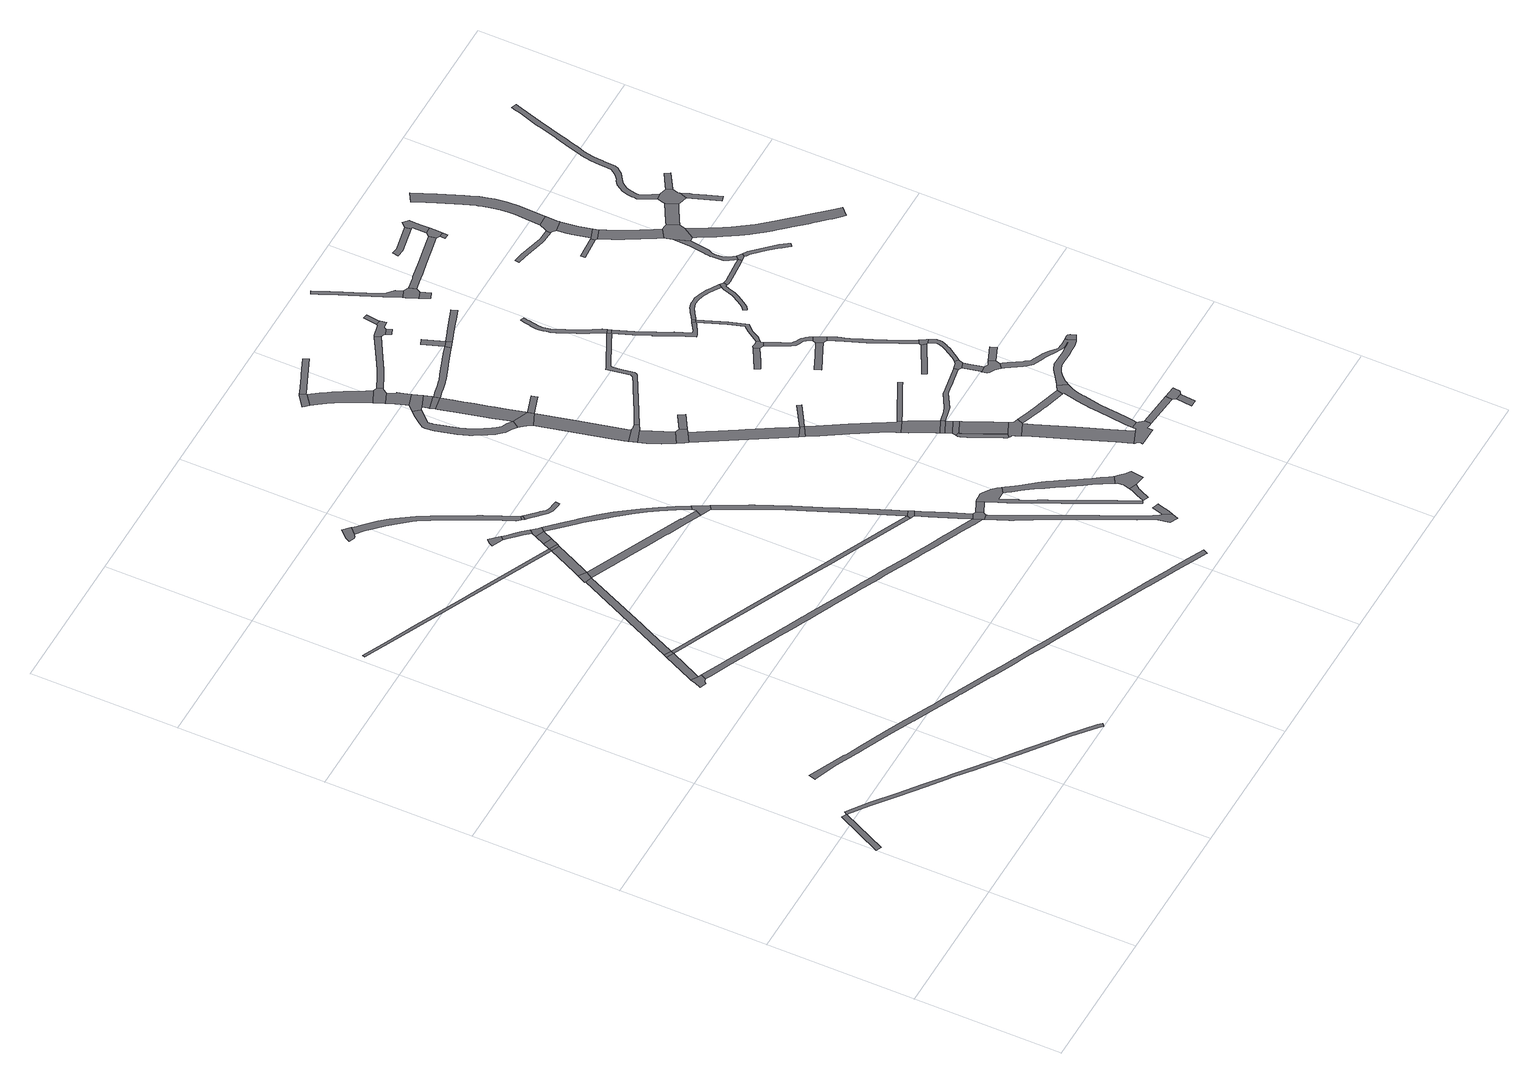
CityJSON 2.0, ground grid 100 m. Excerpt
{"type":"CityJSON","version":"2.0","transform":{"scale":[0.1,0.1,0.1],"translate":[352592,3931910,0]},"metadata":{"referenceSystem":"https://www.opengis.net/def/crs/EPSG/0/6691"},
"CityObjects":{
"road1":{"type":"Road","attributes":{"RoadStructureAttribute.sectionType":"1"},"geometry":[{"type":"MultiSurface","lod":"1","boundaries":[[[0,1,2,3,4,5,6,7,8,9,10,11,12,13,14,15,16,17,18,19,16,20,21,22,23,24,25,26,27,28,29,30,31,32,33,34]]]}]},
"road2":{"type":"Road","geometry":[{"type":"MultiSurface","lod":"1","boundaries":[[[35,36,37,38,39,40,41,42]]]}]},
"road3":{"type":"Road","attributes":{"RoadStructureAttribute.sectionType":"1"},"geometry":[{"type":"MultiSurface","lod":"1","boundaries":[[[43,44,45,42,41,46,47,48,49]]]}]},
"road4":{"type":"Road","geometry":[{"type":"MultiSurface","lod":"1","boundaries":[[[50,51,43,49]]]}]},
"road5":{"type":"Road","attributes":{"RoadStructureAttribute.sectionType":"1"},"geometry":[{"type":"MultiSurface","lod":"1","boundaries":[[[52,53,54,55,56,57,58,59,60,61,62,63,64,65]]]}]},
"road6":{"type":"Road","attributes":{"RoadStructureAttribute.sectionType":"1"},"geometry":[{"type":"MultiSurface","lod":"1","boundaries":[[[66,67,68,69,70,71,72,73,74,75,76,77,78,79,80,81,82,83,84,85,86,87,88,89,90,91,92,93,94,95,96,97,98,99,100,101,102,103,104,105,106,107,108,109,110,111,112,113,114,115,116,117,118,119,120,121,122,123,124,125,126,127,128,129,130,131,132,133,134,135]]]}]},
"road7":{"type":"Road","geometry":[{"type":"MultiSurface","lod":"1","boundaries":[[[136,137,138,139,140]]]}]},
"road8":{"type":"Road","attributes":{"RoadStructureAttribute.sectionType":"1"},"geometry":[{"type":"MultiSurface","lod":"1","boundaries":[[[141,142,143,144,145,146,147,148,149,150,151,152,153,154,155,156,157,158,159,160,161,162,163,164,165,166,167,168,169,40,39,170,171,172,173,174,175,176,177,178,179,180,181,182,183,184,185,186,187,188,189,190,191,192,193,194,195,196,197,198,199,200,201,202,203,204]]]}]},
"road9":{"type":"Road","attributes":{"RoadStructureAttribute.sectionType":"1"},"geometry":[{"type":"MultiSurface","lod":"1","boundaries":[[[138,137,205,51,50,206,207,208,138,209,210,211,212,213,214,215,216,217,218,219,220,221,222,223,224,225,226,139]]]}]},
"road10":{"type":"Road","geometry":[{"type":"MultiSurface","lod":"1","boundaries":[[[227,228,229,230,231,232,233,234]]]}]},
"road11":{"type":"Road","attributes":{"RoadStructureAttribute.sectionType":"1"},"geometry":[{"type":"MultiSurface","lod":"1","boundaries":[[[64,235,236,237,140,139,238,239,240,241,242,243,244]]]}]},
"road12":{"type":"Road","attributes":{"RoadStructureAttribute.sectionType":"1"},"geometry":[{"type":"MultiSurface","lod":"1","boundaries":[[[49,245,246,247,248,249,250,251,252,253,254,255,256,257,50]]]}]},
"road13":{"type":"Road","geometry":[{"type":"MultiSurface","lod":"1","boundaries":[[[258,259,260,261,262,263]]]}]},
"road14":{"type":"Road","geometry":[{"type":"MultiSurface","lod":"1","boundaries":[[[264,65,64,244]]]}]},
"road15":{"type":"Road","attributes":{"RoadStructureAttribute.sectionType":"1"},"geometry":[{"type":"MultiSurface","lod":"1","boundaries":[[[265,65,264,266,267]]]}]},
"road16":{"type":"Road","attributes":{"RoadStructureAttribute.sectionType":"1"},"geometry":[{"type":"MultiSurface","lod":"1","boundaries":[[[268,269,270,271,272,273,274,275,276,277,278,231,230,279,280,281,282,283,284,285,286,287,288,289,290,291]]]}]},
"road17":{"type":"Road","attributes":{"RoadStructureAttribute.sectionType":"1"},"geometry":[{"type":"MultiSurface","lod":"1","boundaries":[[[292,293,294,295,296,297,298,299,258,263]]]}]},
"road18":{"type":"Road","geometry":[{"type":"MultiSurface","lod":"1","boundaries":[[[300,301,302,296,295,303,304]]]}]},
"road19":{"type":"Road","attributes":{"RoadStructureAttribute.sectionType":"7"},"geometry":[{"type":"MultiSurface","lod":"1","boundaries":[[[305,306,268,291]]]}]},
"road20":{"type":"Road","attributes":{"RoadStructureAttribute.sectionType":"1"},"geometry":[{"type":"MultiSurface","lod":"1","boundaries":[[[266,300,307,308,309,310,311,312,313,314,315,316,317,318,319,320,321,322,323,324,325,326,327,328,329,330,331,332,301,300,304,267]]]}]},
"road21":{"type":"Road","geometry":[{"type":"MultiSurface","lod":"1","boundaries":[[[305,333,334,335,336,337,338,339,340,341,342,343,344,345,346,306]]]}]},
"road22":{"type":"Road","geometry":[{"type":"MultiSurface","lod":"1","boundaries":[[[347,322,321,348,349,350,221,220,351,352]]]}]},
"road23":{"type":"Road","attributes":{"RoadStructureAttribute.sectionType":"1"},"geometry":[{"type":"MultiSurface","lod":"1","boundaries":[[[351,353,354,355,356,357,358,359,360,361,362,363,364,365,366,367,252,368,369,370,371,372,373,374,375,352]]]}]},
"road24":{"type":"Road","geometry":[{"type":"MultiSurface","lod":"1","boundaries":[[[251,376,377,368,252]]]}]},
"road25":{"type":"Road","attributes":{"RoadStructureAttribute.sectionType":"1"},"geometry":[{"type":"MultiSurface","lod":"1","boundaries":[[[378,379,377,376,380,381,382,204,383]]]}]},
"road26":{"type":"Road","geometry":[{"type":"MultiSurface","lod":"1","boundaries":[[[204,203,384,385,386,387,388,383]]]}]},
"road27":{"type":"Road","geometry":[{"type":"MultiSurface","lod":"1","boundaries":[[[389,390,391,392,393,394,395,396,388,387]]]}]},
"road28":{"type":"Road","attributes":{"RoadStructureAttribute.sectionType":"1"},"geometry":[{"type":"MultiSurface","lod":"1","boundaries":[[[397,398,399,400,401,402,403,404,405,406,407,408,409,410,411,412,413,414,415,416,417,418,419,420,421,422,423,424,425,426,427,428,429,385,384]]]}]},
"road29":{"type":"Road","attributes":{"RoadStructureAttribute.sectionType":"1"},"geometry":[{"type":"MultiSurface","lod":"1","boundaries":[[[430,431,432,433,434,435,436,437,438,439,440,441,442,443,444,445,446,447,448,449,450,451,452,453,454,455,456,393,392,457,458,459,460,461,462,463,464,465,466,467,468,469,470,471,472]]]}]},
"road30":{"type":"Road","attributes":{"RoadStructureAttribute.sectionType":"1"},"geometry":[{"type":"MultiSurface","lod":"1","boundaries":[[[473,474,475,476,477,478,479,480,481,482,483,484,485,486,487,488,489,490,491,492,493,494,495,496,497,498,499,500,501,502,503,504,505,506,507]]]}]},
"road31":{"type":"Road","geometry":[{"type":"MultiSurface","lod":"1","boundaries":[[[508,509,510,511,512,513,514]]]}]},
"road32":{"type":"Road","geometry":[{"type":"MultiSurface","lod":"1","boundaries":[[[515,516,414,413,517,518,519,520,521]]]}]},
"road33":{"type":"Road","attributes":{"function":"3","RoadStructureAttribute.sectionType":"1"},"geometry":[{"type":"MultiSurface","lod":"1","boundaries":[[[522,523,524,525,526,527,528,529,530,531,510,509,532,533,534,535,536,537,538,539]]]}]},
"road34":{"type":"Road","attributes":{"function":"3","RoadStructureAttribute.sectionType":"1"},"geometry":[{"type":"MultiSurface","lod":"1","boundaries":[[[540,541,542,543,544,545,546,547]]]}]},
"road35":{"type":"Road","geometry":[{"type":"MultiSurface","lod":"1","boundaries":[[[507,506,548,549,550,551,552]]]}]},
"road36":{"type":"Road","attributes":{"function":"3","RoadStructureAttribute.sectionType":"1"},"geometry":[{"type":"MultiSurface","lod":"1","boundaries":[[[553,554,555,556,557,558,559,551,550]]]}]},
"road37":{"type":"Road","geometry":[{"type":"MultiSurface","lod":"1","boundaries":[[[560,561,556,555,541,540,562,563,564]]]}]},
"road38":{"type":"Road","geometry":[{"type":"MultiSurface","lod":"1","boundaries":[[[565,566,567,568,488,487]]]}]},
"road39":{"type":"Road","attributes":{"function":"3","RoadStructureAttribute.sectionType":"1"},"geometry":[{"type":"MultiSurface","lod":"1","boundaries":[[[569,570,571,572,573,574,575,576,577,578,579,580,581,582,507,552,583,584,585,586,587,588,589,590,591,592,593,594,595,596]]]}]},
"road40":{"type":"Road","geometry":[{"type":"MultiSurface","lod":"1","boundaries":[[[547,546,597,598,599,600,601,602]]]}]},
"road41":{"type":"Road","attributes":{"RoadStructureAttribute.sectionType":"1"},"geometry":[{"type":"MultiSurface","lod":"1","boundaries":[[[603,604,605,606,607,608,609,610,611,612,613,614,615,616,617,618,619,620,621,622,623,624,625,626,627,628,629,630,631,632,446,445,633,634,635,636,637,638,639,640,641,642,643,644,645,646,647]]]}]},
"road42":{"type":"Road","geometry":[{"type":"MultiSurface","lod":"1","boundaries":[[[522,539,648,649,650,651,652,653]]]}]},
"road43":{"type":"Road","attributes":{"function":"3","RoadStructureAttribute.sectionType":"1"},"geometry":[{"type":"MultiSurface","lod":"1","boundaries":[[[654,655,656,568,567,657,658,659,650,649]]]}]},
"road44":{"type":"Road","geometry":[{"type":"MultiSurface","lod":"1","boundaries":[[[660,661,662,569,596]]]}]},
"road45":{"type":"Road","attributes":{"function":"3","RoadStructureAttribute.sectionType":"1"},"geometry":[{"type":"MultiSurface","lod":"1","boundaries":[[[661,663,566,565,664,662]]]}]},
"road46":{"type":"Road","attributes":{"RoadStructureAttribute.sectionType":"1"},"geometry":[{"type":"MultiSurface","lod":"1","boundaries":[[[665,666,667,668,669,670,671,672,673]]]}]},
"road47":{"type":"Road","attributes":{"function":"3","RoadStructureAttribute.sectionType":"1"},"geometry":[{"type":"MultiSurface","lod":"1","boundaries":[[[674,675,676,677,678,679,600,599,680,681]]]}]},
"road48":{"type":"Road","attributes":{"RoadStructureAttribute.sectionType":"1"},"geometry":[{"type":"MultiSurface","lod":"1","boundaries":[[[511,682,683,684,685,686,687,688,689,512]]]}]},
"road49":{"type":"Road","attributes":{"RoadStructureAttribute.sectionType":"1"},"geometry":[{"type":"MultiSurface","lod":"1","boundaries":[[[551,690,691,692,693,552]]]}]},
"road50":{"type":"Road","geometry":[{"type":"MultiSurface","lod":"1","boundaries":[[[601,694,695,696,697,602]]]}]},
"road51":{"type":"Road","geometry":[{"type":"MultiSurface","lod":"1","boundaries":[[[698,699,700,701,702,703,704,670,669,705,706,707,708,709,710,711,603,647]]]}]},
"road52":{"type":"Road","geometry":[{"type":"MultiSurface","lod":"1","boundaries":[[[680,712,713,681]]]}]},
"road53":{"type":"Road","attributes":{"function":"3","RoadStructureAttribute.sectionType":"1"},"geometry":[{"type":"MultiSurface","lod":"1","boundaries":[[[712,714,715,716,717,718,719,720,721,722,723,724,725,726,727,713]]]}]},
"road54":{"type":"Road","attributes":{"RoadStructureAttribute.sectionType":"1"},"geometry":[{"type":"MultiSurface","lod":"1","boundaries":[[[728,729,730,731,732,733,734,735,736,737,738,739,740,741,742,743,744,745,746,747,748,749,750,751,752,660,596]]]}]},
"road55":{"type":"Road","attributes":{"RoadStructureAttribute.sectionType":"1"},"geometry":[{"type":"MultiSurface","lod":"1","boundaries":[[[652,753,754,755,756,757,758,759,760,653]]]}]},
"road56":{"type":"Road","attributes":{"RoadStructureAttribute.sectionType":"1"},"geometry":[{"type":"MultiSurface","lod":"1","boundaries":[[[761,762,763,681,713]]]}]},
"road57":{"type":"Road","attributes":{"RoadStructureAttribute.sectionType":"1"},"geometry":[{"type":"MultiSurface","lod":"1","boundaries":[[[764,765,766,767,768,769,770,771,772,773,774,775,776,777,778,779]]]}]},
"road58":{"type":"Road","geometry":[{"type":"MultiSurface","lod":"1","boundaries":[[[719,780,781,782,783,784,785,786,787,788,789,790,791,720]]]}]},
"road59":{"type":"Road","geometry":[{"type":"MultiSurface","lod":"1","boundaries":[[[792,793,785,784,794]]]}]},
"road60":{"type":"Road","attributes":{"function":"3","RoadStructureAttribute.sectionType":"1"},"geometry":[{"type":"MultiSurface","lod":"1","boundaries":[[[795,796,797,798,792,794]]]}]},
"road61":{"type":"Road","geometry":[{"type":"MultiSurface","lod":"1","boundaries":[[[779,799,797,796,800,801,802,764]]]}]},
"road62":{"type":"Road","attributes":{"RoadStructureAttribute.sectionType":"1"},"geometry":[{"type":"MultiSurface","lod":"1","boundaries":[[[803,804,805,806,807,808,809,810,811,799,779]]]}]},
"road63":{"type":"Road","geometry":[{"type":"MultiSurface","lod":"1","boundaries":[[[772,812,813,814,815,816,817,818,819,808,807,773]]]}]},
"road64":{"type":"Road","attributes":{"function":"3","RoadStructureAttribute.sectionType":"1"},"geometry":[{"type":"MultiSurface","lod":"1","boundaries":[[[817,816,820,821,822,823,824,825,826,827,828,817,829,830,831,832,833,834,835,836,837,838,818]]]}]},
"road65":{"type":"Road","attributes":{"RoadStructureAttribute.sectionType":"1"},"geometry":[{"type":"MultiSurface","lod":"1","boundaries":[[[839,840,841,741]]]}]},
"road66":{"type":"Road","geometry":[{"type":"MultiSurface","lod":"1","boundaries":[[[741,740,842,843,839]]]}]},
"road67":{"type":"Road","attributes":{"RoadStructureAttribute.sectionType":"1"},"geometry":[{"type":"MultiSurface","lod":"1","boundaries":[[[720,844,845,846,847,848,849,850,721]]]}]},
"road68":{"type":"Road","geometry":[{"type":"MultiSurface","lod":"1","boundaries":[[[851,852,853,854,855,856,857,824,823,858,859,860,861,862]]]}]},
"road69":{"type":"Road","geometry":[{"type":"MultiSurface","lod":"1","boundaries":[[[863,864,865,866]]]}]},
"road70":{"type":"Road","geometry":[{"type":"MultiSurface","lod":"1","boundaries":[[[867,868,757,756,869,863,866,870,871,872,873,874]]]}]},
"road71":{"type":"Road","attributes":{"RoadStructureAttribute.sectionType":"1"},"geometry":[{"type":"MultiSurface","lod":"1","boundaries":[[[875,876,877,878,879,880,881,882,883,884,885,886,887,888,889,890,891,564,563,892,893,894,895,896,897,898,899,900,901,902,903,904,905,906,907,908,909,910,911,912,913,914,915,916,917,918,919,920,921,922,923,924,925,926,927,928,929,919,930,931,932,933,934,935,936,937,938,939,940,909,941]]]}]},
"road72":{"type":"Road","attributes":{"RoadStructureAttribute.sectionType":"1"},"geometry":[{"type":"MultiSurface","lod":"1","boundaries":[[[873,942,943,874]]]}]},
"road73":{"type":"Road","attributes":{"RoadStructureAttribute.sectionType":"1"},"geometry":[{"type":"MultiSurface","lod":"1","boundaries":[[[944,945,946,947,948,949,950,951,952,953,954,955,956,957,793,792]]]}]},
"road74":{"type":"Road","attributes":{"RoadStructureAttribute.sectionType":"1"},"geometry":[{"type":"MultiSurface","lod":"1","boundaries":[[[843,958,959,960,961,962,963,964,965,966,967,839]]]}]},
"road75":{"type":"Road","geometry":[{"type":"MultiSurface","lod":"1","boundaries":[[[968,969,970,971,972,973,974,856,855,975,976,977,978,979,980,981,982,983,984,985,986,987,834,833]]]}]},
"road76":{"type":"Road","attributes":{"RoadStructureAttribute.sectionType":"1"},"geometry":[{"type":"MultiSurface","lod":"1","boundaries":[[[988,989,990,991,992]]]}]},
"road77":{"type":"Road","attributes":{"RoadStructureAttribute.sectionType":"1"},"geometry":[{"type":"MultiSurface","lod":"1","boundaries":[[[993,854,853,994,995]]]}]},
"road78":{"type":"Road","attributes":{"RoadStructureAttribute.sectionType":"1"},"geometry":[{"type":"MultiSurface","lod":"1","boundaries":[[[996,997,998,999,1000,1001,1002,1003,1004,1005,1006,1007,1008,1009,1010,1011,1012,1013,1014,1015,1016,1017,1018,1019,1020,1021,1022,1023,1024,1025,1026,1027,1028,1029,941]]]}]},
"road79":{"type":"Road","geometry":[{"type":"MultiSurface","lod":"1","boundaries":[[[909,940,996,941]]]}]},
"road80":{"type":"Road","attributes":{"RoadStructureAttribute.sectionType":"1"},"geometry":[{"type":"MultiSurface","lod":"1","boundaries":[[[1030,1031,1032,1033,1034,1035]]]}]},
"road81":{"type":"Road","geometry":[{"type":"MultiSurface","lod":"1","boundaries":[[[1036,1037,924,923,1038,1039,988,992,1040,1041]]]}]},
"road82":{"type":"Road","attributes":{"RoadStructureAttribute.sectionType":"1"},"geometry":[{"type":"MultiSurface","lod":"1","boundaries":[[[1042,1043,1044,1045,1046,1047,1048,1049,1050,1051,1052,1053,1054,1055,1056,1057,1058,1059]]]}]},
"road83":{"type":"Road","attributes":{"RoadStructureAttribute.sectionType":"1"},"geometry":[{"type":"MultiSurface","lod":"1","boundaries":[[[1060,1061,1062,1063]]]}]},
"road84":{"type":"Road","attributes":{"RoadStructureAttribute.sectionType":"1"},"geometry":[{"type":"MultiSurface","lod":"1","boundaries":[[[1060,1063,1064,1065,993,995]]]}]},
"road85":{"type":"Road","attributes":{"RoadStructureAttribute.sectionType":"1"},"geometry":[{"type":"MultiSurface","lod":"1","boundaries":[[[1066,1067,1068,1069,1070,1071,1072,1073]]]}]},
"road86":{"type":"Road","geometry":[{"type":"MultiSurface","lod":"1","boundaries":[[[1074,1075,1049,1048,1076,1077,1078]]]}]},
"road87":{"type":"Road","attributes":{"RoadStructureAttribute.sectionType":"1"},"geometry":[{"type":"MultiSurface","lod":"1","boundaries":[[[1077,1079,1080,1078]]]}]},
"road88":{"type":"Road","geometry":[{"type":"MultiSurface","lod":"1","boundaries":[[[1081,1082,1083,1084,951,950,1066,1073]]]}]},
"road89":{"type":"Road","attributes":{"RoadStructureAttribute.sectionType":"1"},"geometry":[{"type":"MultiSurface","lod":"1","boundaries":[[[1040,1085,1086,1087,1088,1089,1090,1091,1092,1093,1094,1095,1096,1097,1098,1099,1100,1101,1102,1103,1104,1105,1041]]]}]},
"road90":{"type":"Road","attributes":{"RoadStructureAttribute.sectionType":"1"},"geometry":[{"type":"MultiSurface","lod":"1","boundaries":[[[1106,1107,1108,1109,1110]]]}]},
"road91":{"type":"Road","geometry":[{"type":"MultiSurface","lod":"1","boundaries":[[[1111,1112,1113,1114,1070,1069,1115,1116,1117,1118,1119,1120,1121,1122]]]}]},
"road92":{"type":"Road","geometry":[{"type":"MultiSurface","lod":"1","boundaries":[[[1123,1094,1093,1035,1034,1124]]]}]},
"road93":{"type":"Road","geometry":[{"type":"MultiSurface","lod":"1","boundaries":[[[1125,930,919,929]]]}]},
"road94":{"type":"Road","attributes":{"RoadStructureAttribute.sectionType":"1"},"geometry":[{"type":"MultiSurface","lod":"1","boundaries":[[[1082,1126,1127,1128,1129,1130,1131,1132,1133,1134,1135,1136,1137,1138,1139,1140,1141,1142,1143,1144,1083]]]}]},
"road95":{"type":"Road","attributes":{"RoadStructureAttribute.sectionType":"1"},"geometry":[{"type":"MultiSurface","lod":"1","boundaries":[[[1145,1146,1147,1148,1149,1150,1151,1152,1153,1154,1155,1156,1157,1123,1124,1158,1159,1160,1161,1162,1163,1164,1165,1166,1167]]]}]},
"road96":{"type":"Road","attributes":{"RoadStructureAttribute.sectionType":"1"},"geometry":[{"type":"MultiSurface","lod":"1","boundaries":[[[1112,1168,1169,1113]]]}]},
"road97":{"type":"Road","geometry":[{"type":"MultiSurface","lod":"1","boundaries":[[[1166,1110,1109,1138,1137,1170,1167]]]}]},
"road98":{"type":"Road","attributes":{"RoadStructureAttribute.sectionType":"1"},"geometry":[{"type":"MultiSurface","lod":"1","boundaries":[[[1171,1172,1173,1174,1175,1176,1177,1178,1179,1180,1181,1182,1183,1184,1185,1186,1187,1188,1189,1190,1191,1192,1193,1194,1195,987,986,1196,1197,1198,1199,1200,1201,1202,1203,1204,1205,1206,1207,1208,1209,1183,1210,1211,1212,1213,1214,1215,1216,1217,1218,1219,1220,1221,1222,1223,1224,1111,1122]]]}]},
"road99":{"type":"Road","geometry":[{"type":"MultiSurface","lod":"1","boundaries":[[[1225,1226,1227,1228,1229,1230,1231,1232,1233,1234,1235,1236,1237,1125,929,1238,1239,1240,1241,1242,1243,1244,1245,1246,1247]]]}]},
"road100":{"type":"Road","attributes":{"RoadStructureAttribute.sectionType":"1"},"geometry":[{"type":"MultiSurface","lod":"1","boundaries":[[[1248,1249,1250,1251,1252,1253,1075,1074,1254,1255,1256,1257,1258]]]}]},
"road101":{"type":"Road","attributes":{"RoadStructureAttribute.sectionType":"1"},"geometry":[{"type":"MultiSurface","lod":"1","boundaries":[[[1225,1247,1259,1260,1261,1262,1263,1264,1265,1266,1267,1268,1269,1270,1271,1272,1273,1274,1275,1276,1277]]]}]},
"road102":{"type":"Road","geometry":[{"type":"MultiSurface","lod":"1","boundaries":[[[1183,1209,1278,1279,1280,1281,1282,1210]]]}]},
"road103":{"type":"Road","attributes":{"RoadStructureAttribute.sectionType":"1"},"geometry":[{"type":"MultiSurface","lod":"1","boundaries":[[[1283,1284,1285,1286,1287,1288]]]}]},
"road104":{"type":"Road","attributes":{"RoadStructureAttribute.sectionType":"1"},"geometry":[{"type":"MultiSurface","lod":"1","boundaries":[[[1289,1290,1291,1292]]]}]},
"road105":{"type":"Road","attributes":{"RoadStructureAttribute.sectionType":"1"},"geometry":[{"type":"MultiSurface","lod":"1","boundaries":[[[1293,1294,1295,1296,1297,1298,1299,1300,1301]]]}]},
"road106":{"type":"Road","geometry":[{"type":"MultiSurface","lod":"1","boundaries":[[[1302,1248,1258,1289,1292,1303,1304]]]}]},
"road107":{"type":"Road","attributes":{"RoadStructureAttribute.sectionType":"1"},"geometry":[{"type":"MultiSurface","lod":"1","boundaries":[[[1305,1306,1277,1276,1307,1308,1309,1310,1311]]]}]},
"road108":{"type":"Road","geometry":[{"type":"MultiSurface","lod":"1","boundaries":[[[1312,1313,1288,1287,1314,1315,1316,1302,1304,1317,1318,1319]]]}]},
"road109":{"type":"Road","attributes":{"RoadStructureAttribute.sectionType":"1"},"geometry":[{"type":"MultiSurface","lod":"1","boundaries":[[[1320,1321,1322,1323]]]}]},
"road110":{"type":"Road","geometry":[{"type":"MultiSurface","lod":"1","boundaries":[[[1311,1310,1324,1325,1326]]]}]},
"road111":{"type":"Road","attributes":{"RoadStructureAttribute.sectionType":"1"},"geometry":[{"type":"MultiSurface","lod":"1","boundaries":[[[1326,1327,1328,1329,1330,1331,1332,1333,1334,1335,1336,1337,1338,1339,1340,1341,1342,1343,1344,1345,1346,1347,1348,1349,1350,1311]]]}]},
"road112":{"type":"Road","geometry":[{"type":"MultiSurface","lod":"1","boundaries":[[[1351,1320,1323,1352,1353,1354]]]}]},
"road113":{"type":"Road","attributes":{"RoadStructureAttribute.sectionType":"1"},"geometry":[{"type":"MultiSurface","lod":"1","boundaries":[[[1355,1356,1357,1358,1359,1351,1354,1360,1361]]]}]},
"road114":{"type":"Road","geometry":[{"type":"MultiSurface","lod":"1","boundaries":[[[1362,1363,1364,1365,1366,1293,1301,1367,1355,1361]]]}]},
"road115":{"type":"Road","attributes":{"RoadStructureAttribute.sectionType":"1"},"geometry":[{"type":"MultiSurface","lod":"1","boundaries":[[[1368,1369,1370,1371,1372,1373,1374,1375,1376,1377,1353,1352]]]}]},
"road116":{"type":"Road","attributes":{"RoadStructureAttribute.sectionType":"1"},"geometry":[{"type":"MultiSurface","lod":"1","boundaries":[[[1324,1378,1379,1380,1381,1382,1383,1384,1385,1386,1387,1388,1389,1390,1391,1325]]]}]},
"road117":{"type":"Road","attributes":{"RoadStructureAttribute.sectionType":"1"},"geometry":[{"type":"MultiSurface","lod":"1","boundaries":[[[1364,1392,1393,1394,1395,1396,1397,1398,1399,1400,1401,1402,1403,1404,1405,1406,1407,1408,1409,1410,1411,1412,1413,1414,1415,1416,1365]]]}]},
"road118":{"type":"Road","geometry":[{"type":"MultiSurface","lod":"1","boundaries":[[[1417,1374,1373,1336,1335,1418,1419,1420,1421,1422]]]}]},
"road119":{"type":"Road","attributes":{"RoadStructureAttribute.sectionType":"7"},"geometry":[{"type":"MultiSurface","lod":"1","boundaries":[[[1421,1423,1424,1425,1426,1427,1428,1422]]]}]},
"road120":{"type":"Road","attributes":{"RoadStructureAttribute.sectionType":"1"},"geometry":[{"type":"MultiSurface","lod":"1","boundaries":[[[1429,1430,1431,1432,1433,1434,1435,1436,1437,1438,1439,1419,1418,1440,1441,1442,1443,1444,1445,1446,1447,1448,1449,1450,1451,1452,1453,1454,1455,1456,1457,1458,1459,1460,1461,1462,1463,1464]]]}]},
"road121":{"type":"Road","geometry":[{"type":"MultiSurface","lod":"1","boundaries":[[[1465,1466,1467,1427,1426,1468,1469,1470,1471,1472,1473]]]}]},
"road122":{"type":"Road","attributes":{"RoadStructureAttribute.sectionType":"1"},"geometry":[{"type":"MultiSurface","lod":"1","boundaries":[[[1469,1474,1475,1476,1477,1478,1470]]]}]},
"road123":{"type":"Road","attributes":{"RoadStructureAttribute.sectionType":"1"},"geometry":[{"type":"MultiSurface","lod":"1","boundaries":[[[1472,1479,1480,1481,1473]]]}]},
"road124":{"type":"Road","attributes":{"RoadStructureAttribute.sectionType":"1"},"geometry":[{"type":"MultiSurface","lod":"1","boundaries":[[[1482,1483,1484,1485,1486,1487,1488,1489,1490,1491,1492,1493,1494,1495,1496,1497,1498,1499,1500,1501,1502,1503,1504,1505,1506,1507,1508,1509,1510,1511,1512,1513,1514,1515,1516,1517,1518,1519,1520,1521,1522,1523,1524,1525,1526,1527,1528,1529,1530,1531,1532,1533,1466,1465]]]}]}
},
"vertices":[
[1565,19,0],[1542,41,0],[1393,163,0],[1289,242,0],[1286,244,0],[1118,374,0],[1008,457,0],[940,510,0],[895,545,0],[773,644,0],[744,666,0],[625,756,0],[480,868,0],[346,975,0],[252,1045,0],[203,1081,0],[190,1058,0],[155,1076,0],[4,764,0],[37,747,0],[314,967,0],[331,955,0],[464,848,0],[610,736,0],[723,650,0],[757,625,0],[880,526,0],[884,522,0],[993,438,0],[1102,354,0],[1252,239,0],[1274,222,0],[1378,143,0],[1526,23,0],[1547,1,0],
[750,2369,0],[732,2330,0],[774,2311,0],[789,2328,0],[809,2332,0],[826,2369,0],[805,2379,0],[760,2406,0],
[862,2622,0],[802,2493,0],[766,2417,0],[813,2396,0],[870,2515,0],[906,2590,0],[911,2599,0],
[921,2622,0],[873,2644,0],
[851,3896,0],[733,3952,0],[479,4071,0],[417,4100,0],[213,4195,0],[48,4273,0],[39,4255,0],[174,4192,0],[415,4078,0],[488,4044,0],[788,3904,0],[873,3864,0],[1339,3645,0],[1347,3664,0],
[3017,177,0],[2900,233,0],[2898,234,0],[2711,321,0],[2707,324,0],[2482,428,0],[2478,430,0],[2151,579,0],[2148,580,0],[2022,639,0],[1950,672,0],[1810,736,0],[1806,738,0],[1736,770,0],[1623,824,0],[1605,832,0],[1489,885,0],[1427,915,0],[1399,929,0],[1338,960,0],[1266,993,0],[1245,1004,0],[1218,1017,0],[1019,1112,0],[906,1166,0],[728,1244,0],[635,1286,0],[618,1295,0],[558,1323,0],[375,1408,0],[363,1361,0],[372,1358,0],[414,1343,0],[529,1298,0],[583,1273,0],[701,1218,0],[704,1216,0],[895,1130,0],[1067,1048,0],[1069,1047,0],[1183,991,0],[1246,961,0],[1260,955,0],[1332,921,0],[1390,895,0],[1399,890,0],[1422,879,0],[1441,870,0],[1611,791,0],[1615,789,0],[1743,730,0],[1795,705,0],[1817,695,0],[1879,667,0],[1967,626,0],[2003,610,0],[2048,589,0],[2148,544,0],[2192,524,0],[2322,465,0],[2333,460,0],[2518,375,0],[2693,292,0],[2718,280,0],[2884,203,0],[2907,192,0],[3039,130,0],[3106,98,0],[3115,93,0],[3130,124,0],
[1196,3349,0],[1203,3345,0],[1247,3328,0],[1276,3374,0],[1227,3407,0],
[2543,1574,0],[2534,1578,0],[2526,1581,0],[2428,1626,0],[2378,1649,0],[2285,1693,0],[2263,1703,0],[2242,1712,0],[2080,1789,0],[2062,1797,0],[2041,1806,0],[1953,1847,0],[1924,1860,0],[1798,1919,0],[1718,1956,0],[1584,2018,0],[1552,2032,0],[1538,2039,0],[1532,2042,0],[1420,2093,0],[1413,2097,0],[1356,2123,0],[1355,2123,0],[1309,2145,0],[1279,2159,0],[1193,2199,0],[1065,2258,0],[990,2293,0],[987,2294,0],[848,2314,0],[973,2257,0],[1047,2222,0],[1055,2219,0],[1061,2216,0],[1156,2172,0],[1179,2161,0],[1292,2109,0],[1312,2099,0],[1337,2087,0],[1369,2073,0],[1413,2053,0],[1515,2006,0],[1521,2003,0],[1536,1996,0],[1588,1972,0],[1699,1921,0],[1702,1919,0],[1781,1882,0],[1873,1840,0],[1884,1835,0],[2024,1770,0],[2064,1752,0],[2074,1747,0],[2268,1656,0],[2311,1636,0],[2331,1627,0],[2406,1592,0],[2509,1544,0],[2576,1514,0],[2581,1512,0],[2681,1465,0],[2695,1458,0],[2752,1432,0],[2728,1488,0],
[993,2899,0],[925,2629,0],[1032,2862,0],[1040,2879,0],[1394,3260,0],[1426,3246,0],[1428,3244,0],[1498,3211,0],[1502,3209,0],[1613,3157,0],[1627,3151,0],[1764,3087,0],[1793,3074,0],[1899,3024,0],[1972,2991,0],[2012,2973,0],[2030,3013,0],[1926,3062,0],[1929,3068,0],[1477,3280,0],[1387,3322,0],[1282,3371,0],
[856,4775,0],[891,4759,0],[905,4761,0],[922,4773,0],[964,4815,0],[922,4857,0],[880,4815,0],[872,4806,0],
[1278,3515,0],[1265,3489,0],[1253,3462,0],[1305,3433,0],[1312,3449,0],[1320,3465,0],[1327,3480,0],[1331,3488,0],[1332,3491,0],[1394,3619,0],
[1002,2556,0],[1105,2509,0],[1540,2306,0],[1826,2172,0],[2002,2090,0],[2172,2012,0],[2562,1830,0],[2572,1853,0],[2143,2052,0],[2088,2078,0],[1877,2176,0],[1533,2336,0],[1037,2568,0],
[1309,3971,0],[1286,3994,0],[1248,4033,0],[1227,4012,0],[1214,3985,0],[1287,3950,0],
[1403,3637,0],
[1350,3671,0],[1427,3688,0],[1371,3715,0],
[1511,3941,0],[1414,4150,0],[1400,4180,0],[1280,4407,0],[1269,4429,0],[1226,4506,0],[1134,4640,0],[1087,4694,0],[1014,4766,0],[982,4797,0],[979,4800,0],[974,4731,0],[1015,4692,0],[1070,4633,0],[1142,4552,0],[1177,4509,0],[1195,4486,0],[1236,4412,0],[1356,4185,0],[1367,4164,0],[1378,4141,0],[1432,4024,0],[1464,3947,0],[1485,3926,0],
[1311,3926,0],[1343,3893,0],[1379,3857,0],[1417,3816,0],[1436,3840,0],[1401,3878,0],[1364,3914,0],[1332,3947,0],
[1462,3760,0],[1486,3786,0],[1472,3799,0],[1414,3809,0],[1404,3786,0],
[1502,3907,0],[1518,3935,0],
[1490,3732,0],[1513,3709,0],[1574,3646,0],[1611,3607,0],[1637,3579,0],[1742,3460,0],[1759,3439,0],[1798,3393,0],[1833,3349,0],[1846,3333,0],[1890,3273,0],[1911,3244,0],[1930,3214,0],[1984,3125,0],[2029,3044,0],[2055,3058,0],[2010,3140,0],[1955,3230,0],[1896,3323,0],[1798,3454,0],[1729,3537,0],[1659,3612,0],[1633,3638,0],[1591,3680,0],[1572,3699,0],[1494,3778,0],
[1517,3892,0],[1565,3846,0],[1571,3839,0],[1609,3803,0],[1641,3786,0],[1685,3779,0],[1712,3777,0],[1714,3807,0],[1688,3809,0],[1651,3815,0],[1627,3827,0],[1599,3855,0],[1588,3866,0],[1586,3868,0],
[2066,3039,0],[2037,3016,0],[2036,3014,0],[2034,3012,0],[2081,2941,0],[2111,2958,0],
[2113,2879,0],[2122,2863,0],[2143,2823,0],[2176,2759,0],[2203,2707,0],[2226,2659,0],[2244,2621,0],[2249,2611,0],[2285,2533,0],[2311,2470,0],[2334,2416,0],[2360,2356,0],[2387,2294,0],[2415,2227,0],[2568,1864,0],[2612,1870,0],[2571,1963,0],[2486,2158,0],[2404,2346,0],[2330,2517,0],[2238,2719,0],[2221,2751,0],[2135,2914,0],
[2589,1817,0],[2628,1834,0],
[2710,1644,0],[2644,1798,0],[2623,1735,0],[2647,1682,0],[2694,1569,0],[2765,1509,0],
[2756,1425,0],[2795,1435,0],[2804,1453,0],[2806,1454,0],[2787,1498,0],
[2825,1463,0],[2858,1477,0],[2863,1479,0],[2886,1489,0],[2865,1533,0],[2844,1524,0],[2838,1521,0],[2805,1506,0],
[2789,1352,0],[2801,1326,0],[2817,1286,0],[2828,1269,0],[2833,1259,0],[2943,1058,0],[2948,1049,0],[2956,1034,0],[2965,1015,0],[3066,812,0],[3116,712,0],[3135,674,0],[3173,597,0],[3224,497,0],[3242,408,0],[3292,381,0],[3312,430,0],[3280,480,0],[3272,490,0],[3272,486,0],[3248,525,0],[3224,568,0],[3197,620,0],[3165,685,0],[3163,690,0],[3100,818,0],[3024,967,0],[3002,1011,0],[2996,1023,0],[2964,1087,0],[2877,1259,0],[2841,1330,0],[2797,1428,0],
[3300,688,0],[3257,776,0],[3261,778,0],[3224,851,0],[3214,870,0],[3141,1015,0],[3134,1030,0],[3102,1095,0],[3074,1154,0],[3047,1209,0],[2994,1309,0],[2999,1313,0],[2966,1382,0],[2963,1388,0],[2947,1424,0],[3004,1426,0],[3041,1451,0],[3027,1472,0],[3017,1483,0],[3008,1494,0],[2997,1504,0],[2983,1514,0],[2970,1522,0],[2947,1536,0],[2934,1542,0],[2904,1542,0],[2885,1540,0],[2888,1486,0],[2889,1486,0],[2921,1412,0],[2943,1363,0],[2963,1321,0],[2976,1293,0],[2994,1258,0],[3070,1105,0],[3089,1066,0],[3117,1012,0],[3166,913,0],[3191,863,0],[3278,688,0],[3279,686,0],[3308,629,0],[3325,638,0],
[2164,4363,0],[2129,4381,0],[2097,4418,0],[2091,4428,0],[2041,4510,0],[2025,4536,0],[2013,4569,0],[1998,4608,0],[1974,4703,0],[1959,4764,0],[1958,4771,0],[1957,4787,0],[1956,4797,0],[2010,4857,0],[2031,4881,0],[1994,4922,0],[1963,4887,0],[1935,4852,0],[1907,4811,0],[1903,4788,0],[1912,4728,0],[1921,4689,0],[1946,4592,0],[1972,4523,0],[1976,4512,0],[1982,4501,0],[2027,4426,0],[2053,4386,0],[2071,4365,0],[2092,4340,0],[2095,4338,0],[2134,4317,0],[2149,4304,0],[2165,4292,0],[2195,4338,0],
[1741,5519,0],[1757,5498,0],[1832,5555,0],[1829,5561,0],[1814,5597,0],[1804,5593,0],[1729,5534,0],
[3286,497,0],[3284,492,0],[3313,435,0],[3325,472,0],[3341,523,0],[3348,544,0],[3305,557,0],
[2040,5209,0],[2021,5247,0],[1964,5353,0],[1955,5367,0],[1935,5403,0],[1919,5428,0],[1904,5452,0],[1878,5490,0],[1877,5492,0],[1847,5534,0],[1788,5458,0],[1818,5414,0],[1843,5375,0],[1870,5330,0],[1901,5273,0],[1918,5238,0],[1927,5221,0],[1952,5168,0],
[2475,3622,0],[2380,3588,0],[2399,3535,0],[2416,3495,0],[2436,3453,0],[2462,3406,0],[2480,3376,0],[2559,3424,0],
[2185,4267,0],[2200,4249,0],[2221,4217,0],[2312,4256,0],[2302,4295,0],
[2336,3741,0],[2355,3665,0],[2360,3642,0],[2456,3669,0],[2453,3679,0],[2373,4004,0],[2364,4040,0],
[2481,3667,0],[2472,3667,0],[2484,3627,0],[2515,3644,0],[2500,3670,0],
[2053,4886,0],[2142,4922,0],[2121,4990,0],[2029,4960,0],
[2076,4805,0],[2079,4793,0],[2088,4756,0],[2098,4717,0],[2108,4678,0],[2108,4677,0],[2117,4643,0],[2126,4604,0],[2144,4533,0],[2146,4528,0],[2149,4514,0],[2162,4463,0],[2179,4399,0],[2181,4393,0],[2300,4304,0],[2299,4311,0],[2275,4408,0],[2257,4477,0],[2253,4493,0],[2241,4539,0],[2222,4617,0],[2211,4659,0],[2208,4670,0],[2205,4684,0],[2189,4746,0],[2184,4767,0],[2175,4803,0],[2172,4822,0],
[2488,3362,0],[2508,3331,0],[2520,3312,0],[2592,3355,0],[2618,3371,0],[2592,3413,0],
[3431,883,0],[3429,887,0],[3415,908,0],[3402,928,0],[3386,951,0],[3372,972,0],[3358,993,0],[3344,1014,0],[3343,1016,0],[3330,1035,0],[3316,1056,0],[3311,1065,0],[3303,1077,0],[3301,1080,0],[3288,1102,0],[3278,1119,0],[3274,1126,0],[3260,1148,0],[3250,1165,0],[3241,1179,0],[3237,1186,0],[3233,1192,0],[3222,1209,0],[3207,1231,0],[3191,1255,0],[3178,1271,0],[3120,1347,0],[3091,1384,0],[3073,1407,0],[3053,1434,0],[3016,1408,0],[3038,1380,0],[3084,1321,0],[3086,1317,0],[3118,1270,0],[3145,1231,0],[3154,1215,0],[3204,1136,0],[3222,1107,0],[3251,1063,0],[3258,1053,0],[3280,1019,0],[3311,972,0],[3345,919,0],[3382,855,0],
[1953,5165,0],[1980,5099,0],[2062,5133,0],[2080,5163,0],[2084,5165,0],[2067,5201,0],
[1984,5091,0],[2002,5042,0],[2023,4982,0],[2105,5040,0],[2091,5078,0],[2086,5077,0],
[2162,4861,0],[2159,4864,0],[2066,4839,0],
[2157,4873,0],[2064,4849,0],
[3369,621,0],[3399,687,0],[3403,698,0],[3405,700,0],[3431,734,0],[3382,755,0],[3372,730,0],[3353,688,0],[3332,638,0],
[2877,2878,0],[2864,2899,0],[2772,3053,0],[2753,3085,0],[2656,3248,0],[2649,3259,0],[2862,2739,0],[2940,2772,0],
[1840,5565,0],[1976,5623,0],[2102,5676,0],[2087,5711,0],[2048,5696,0],[1962,5660,0],[1947,5653,0],[1830,5604,0],
[2334,4263,0],[2446,4298,0],[2434,4336,0],[2308,4297,0],
[2719,3432,0],[2704,3458,0],[2693,3475,0],[2687,3471,0],
[3388,844,0],[3389,837,0],[3393,813,0],[3393,800,0],[3392,792,0],[3389,777,0],[3383,756,0],[3502,722,0],[3516,813,0],[3509,817,0],[3488,830,0],[3486,831,0],[3467,850,0],[3448,867,0],
[2883,2703,0],[2955,2746,0],
[2928,2628,0],[3024,2473,0],[3147,2267,0],[3156,2246,0],[3163,2229,0],[3174,2203,0],[3259,2239,0],[3246,2264,0],[3244,2263,0],[3182,2367,0],[3176,2378,0],[3167,2392,0],[3094,2515,0],[2992,2684,0],
[2215,4834,0],[2247,4841,0],[2298,4852,0],[2304,4854,0],[2314,4857,0],[2330,4863,0],[2357,4873,0],[2408,4892,0],[2468,4913,0],[2484,4919,0],[2556,4944,0],[2573,4950,0],[2574,4951,0],[2567,4991,0],[2559,4988,0],[2526,4976,0],[2462,4954,0],[2456,4951,0],[2394,4930,0],[2392,4929,0],[2343,4911,0],[2302,4895,0],[2292,4893,0],[2248,4882,0],[2205,4873,0],
[2175,5208,0],[2230,5235,0],[2310,5282,0],[2466,5373,0],[2446,5408,0],[2332,5341,0],[2211,5270,0],[2158,5244,0],
[3024,2789,0],[3107,2841,0],[3092,2866,0],
[3302,1892,0],[3300,1881,0],[3302,1865,0],[3320,1827,0],[3373,1719,0],[3377,1710,0],[3416,1627,0],[3427,1605,0],[3433,1600,0],[3453,1619,0],[3450,1622,0],[3442,1639,0],[3388,1752,0],[3387,1752,0],[3327,1878,0],[3328,1886,0],
[3192,2159,0],[3236,2078,0],[3251,2049,0],[3269,2010,0],[3278,1990,0],[3367,2032,0],[3357,2051,0],[3346,2076,0],[3339,2092,0],[3322,2124,0],[3300,2165,0],[3279,2205,0],
[3380,2005,0],[3374,2033,0],[3291,1963,0],
[3294,1956,0],[3310,1922,0],[3399,1964,0],[3383,1998,0],
[3416,1928,0],[3310,1919,0],[3309,1911,0],[3304,1897,0],
[3335,1871,0],[3388,1761,0],[3390,1755,0],[3393,1750,0],[3455,1619,0],[3543,1661,0],[3505,1741,0],[3491,1771,0],[3423,1914,0],
[3439,1593,0],[3445,1591,0],[3455,1591,0],[3463,1573,0],[3478,1539,0],[3573,1579,0],[3590,1619,0],[3558,1631,0],
[3487,1518,0],[3600,1233,0],[3692,1001,0],[3731,902,0],[3826,940,0],[3804,996,0],[3769,1084,0],[3691,1280,0],[3596,1520,0],[3647,1552,0],[3723,1528,0],[3748,1520,0],[3763,1515,0],[3905,1473,0],[3917,1515,0],[3761,1562,0],[3755,1564,0],[3662,1594,0],[3630,1605,0],
[2605,5005,0],[2553,5143,0],[2515,5129,0],
[2597,4959,0],[2619,4967,0],
[3321,2269,0],[3473,2344,0],[3515,2364,0],[3552,2382,0],[3538,2406,0],[3504,2390,0],[3317,2298,0],
[3881,886,0],[3908,883,0],[3925,882,0],[3929,928,0],[3895,965,0],[3845,967,0],[3843,943,0],[3734,896,0],[3749,887,0],[3755,870,0],[3751,852,0],[3881,850,0],
[2496,5355,0],[2511,5323,0],[2547,5339,0],[2532,5371,0],
[2541,5432,0],[2456,5413,0],[2493,5361,0],[2542,5389,0],[2585,5396,0],[2578,5437,0],[2572,5436,0],[2543,5441,0],
[3058,4141,0],[3035,4130,0],[2903,4065,0],[2852,4040,0],[2836,4034,0],[2841,4006,0],[2863,3878,0],[2855,3860,0],[2802,3831,0],[2772,3814,0],[2769,3813,0],[2758,3808,0],[2697,3774,0],[2695,3772,0],[2691,3770,0],[2656,3753,0],[2627,3737,0],[2702,3745,0],[2711,3750,0],[2782,3789,0],[2880,3844,0],[2886,3850,0],[2888,3854,0],[2891,3861,0],[2893,3866,0],[2878,3952,0],[2871,3998,0],[2871,4003,0],[2871,4007,0],[2872,4013,0],[2874,4017,0],[2876,4020,0],[2879,4023,0],[3040,4100,0],[3120,4139,0],[3166,4020,0],[3217,3911,0],[3212,3909,0],[3270,3791,0],[3328,3665,0],[3340,3670,0],[3348,3673,0],[3369,3682,0],[3418,3713,0],[3434,3723,0],[3504,3545,0],[3538,3442,0],[3506,3408,0],[3454,3326,0],[3470,3309,0],[3495,3334,0],[3520,3384,0],[3563,3429,0],[3523,3552,0],[3451,3734,0],[3419,3745,0],[3365,3710,0],[3344,3702,0],[3335,3722,0],[3319,3758,0],[3301,3805,0],[3276,3849,0],[3252,3901,0],[3221,3966,0],[3195,4022,0],[3146,4150,0],[3107,4166,0],
[2586,5531,0],[2556,5535,0],
[3454,2022,0],[3492,2032,0],[3595,2094,0],[3628,2099,0],[3684,2109,0],[3695,2111,0],[3800,2130,0],[3796,2157,0],[3789,2156,0],[3617,2126,0],[3581,2120,0],[3482,2062,0],[3480,2061,0],[3443,2048,0],
[2724,5005,0],[2817,5038,0],[2870,5057,0],[2854,5095,0],[2817,5080,0],[2802,5075,0],[2799,5074,0],[2708,5042,0],[2685,5033,0],[2677,5030,0],
[3912,1471,0],[3890,1366,0],[3876,1264,0],[3875,1262,0],[3861,1131,0],[3847,1018,0],[3846,994,0],[3898,992,0],[3903,1029,0],[3914,1112,0],[3920,1176,0],[3926,1236,0],[3928,1254,0],[3947,1350,0],[3949,1359,0],[3958,1405,0],[3968,1437,0],[3971,1442,0],[3990,1480,0],[3951,1538,0],
[3393,3316,0],[3246,3233,0],[3265,3198,0],[3320,3229,0],[3413,3281,0],
[4165,906,0],[4146,861,0],[4160,860,0],
[3136,4176,0],[3126,4205,0],[3096,4256,0],[3075,4290,0],[3058,4326,0],[3020,4404,0],[3015,4414,0],[3004,4439,0],[3000,4448,0],[2986,4488,0],[2979,4517,0],[2976,4532,0],[2975,4561,0],[2988,4636,0],[2988,4637,0],[2996,4671,0],[2970,4680,0],[2970,4678,0],[2962,4651,0],[2954,4608,0],[2953,4606,0],[2947,4562,0],[2948,4544,0],[2950,4517,0],[2955,4496,0],[2960,4474,0],[2972,4441,0],[2977,4430,0],[2987,4406,0],[2988,4404,0],[3025,4327,0],[3046,4283,0],[3060,4257,0],[3087,4212,0],
[3512,2955,0],[3405,2908,0],[3423,2867,0],[3573,2933,0],[3627,2957,0],[3606,2998,0],
[3462,3292,0],[3461,3300,0],[3429,3325,0],[3408,3325,0],[3441,3273,0],[3466,3285,0],
[2590,5914,0],[2609,5869,0],[2632,5817,0],[2683,5701,0],[2767,5511,0],[2785,5468,0],[2815,5401,0],[2866,5423,0],[2846,5469,0],[2811,5499,0],[2795,5512,0],[2749,5617,0],[2743,5629,0],[2690,5747,0],[2682,5766,0],[2658,5820,0],[2637,5867,0],[2612,5923,0],
[4178,836,0],[4168,732,0],[4213,728,0],[4223,832,0],
[4246,851,0],[4251,898,0],
[3823,2114,0],[3847,1997,0],[3847,1995,0],[3847,1994,0],[3888,1998,0],[3882,2027,0],[3870,2085,0],[3860,2128,0],
[2915,5358,0],[2904,5406,0],[2822,5384,0],[2853,5313,0],[2901,5330,0],
[2884,5247,0],[2928,5267,0],
[3869,2157,0],[3873,2163,0],[3851,2179,0],[3833,2166,0],
[3471,3209,0],[3486,3179,0],[3516,3120,0],[3536,3097,0],[3554,3086,0],[3583,3071,0],[3596,3058,0],[3609,3042,0],[3617,3026,0],[3642,3038,0],[3636,3050,0],[3633,3058,0],[3621,3073,0],[3605,3089,0],[3599,3095,0],[3587,3102,0],[3571,3111,0],[3553,3120,0],[3541,3131,0],[3513,3190,0],[3490,3237,0],
[3667,2309,0],[3683,2280,0],[3713,2296,0],[3901,2395,0],[3882,2422,0],
[3957,1927,0],[3964,1958,0],[3946,1999,0],[3914,1985,0],[3850,1974,0],[3851,1960,0],[3863,1947,0],[3870,1944,0],[3891,1935,0],[3897,1932,0],[3907,1922,0],[3925,1901,0],
[3680,2961,0],[3655,2948,0],
[3437,3756,0],
[3879,2171,0],[3903,2204,0],[3932,2252,0],[3945,2277,0],[3949,2284,0],[3955,2295,0],[3962,2321,0],[3963,2332,0],[3963,2337,0],[3963,2345,0],[3962,2358,0],[3940,2402,0],[3916,2391,0],[3935,2348,0],[3935,2332,0],[3928,2304,0],[3911,2275,0],[3875,2212,0],[3865,2198,0],
[3877,2515,0],[3874,2520,0],[3824,2628,0],[3790,2704,0],[3786,2712,0],[3764,2758,0],[3754,2780,0],[3741,2809,0],[3733,2832,0],[3732,2834,0],[3722,2863,0],[3716,2882,0],[3709,2904,0],[3677,2900,0],[3679,2895,0],[3682,2890,0],[3748,2724,0],[3767,2684,0],[3831,2546,0],[3835,2539,0],[3849,2507,0],[3887,2441,0],[3911,2454,0],
[4069,2002,0],[4051,2044,0],
[3936,2411,0],
[3935,1888,0],[3938,1885,0],[4000,1788,0],[4016,1771,0],[4044,1740,0],[4111,1710,0],[4127,1703,0],[4207,1661,0],[4209,1659,0],[4235,1643,0],[4252,1640,0],[4269,1639,0],[4322,1643,0],[4316,1640,0],[4287,1633,0],[4252,1631,0],[4212,1630,0],[4160,1631,0],[4141,1631,0],[4103,1630,0],[4066,1616,0],[4038,1599,0],[4030,1592,0],[4013,1579,0],[3959,1543,0],[3998,1494,0],[4006,1507,0],[4023,1526,0],[4043,1546,0],[4054,1555,0],[4064,1563,0],[4085,1576,0],[4111,1586,0],[4141,1587,0],[4212,1586,0],[4253,1587,0],[4294,1589,0],[4331,1598,0],[4341,1603,0],[4320,1668,0],[4269,1664,0],[4259,1665,0],[4230,1668,0],[4189,1704,0],[4153,1731,0],[4092,1759,0],[4091,1760,0],[4066,1770,0],[4044,1799,0],[4038,1807,0],[3987,1885,0],[3986,1887,0],[3981,1895,0],[3969,1913,0],
[3776,3740,0],[3732,3768,0],[3702,3788,0],[3655,3808,0],[3612,3822,0],[3588,3822,0],[3569,3823,0],[3557,3821,0],[3533,3814,0],[3524,3813,0],[3508,3802,0],[3487,3789,0],[3484,3787,0],[3459,3740,0],[3495,3763,0],[3501,3767,0],[3528,3784,0],[3566,3795,0],[3607,3794,0],[3642,3784,0],[3690,3762,0],[3740,3731,0],[3761,3717,0],
[3340,5491,0],[3276,5479,0],[3240,5472,0],[3121,5448,0],[2995,5424,0],[2983,5421,0],[2976,5370,0],[3045,5384,0],[3130,5401,0],[3246,5424,0],[3351,5445,0],
[3759,3710,0],[3754,3697,0],[3732,3631,0],[3723,3615,0],[3685,3552,0],[3670,3529,0],[3654,3519,0],[3665,3494,0],[3691,3509,0],[3710,3540,0],[3743,3595,0],[3745,3598,0],[3757,3620,0],[3772,3664,0],[3775,3675,0],[3784,3701,0],[3789,3697,0],[3794,3696,0],[3801,3723,0],
[4372,1618,0],[4379,1622,0],[4368,1656,0],[4354,1666,0],[4341,1669,0],
[3160,5618,0],[3117,5623,0],[3112,5583,0],[3161,5578,0],[3347,5615,0],[3340,5654,0],
[3372,5430,0],[3372,5394,0],[3404,5394,0],[3405,5430,0],
[3700,4877,0],[3626,4879,0],[3459,4922,0],[3398,4932,0],[3393,4903,0],[3452,4893,0],[3606,4853,0],[3621,4849,0],[3698,4845,0],
[3359,5516,0],[3405,5463,0],[3404,5517,0],
[3981,3730,0],[3825,3718,0],[3809,3692,0],[3827,3690,0],[3994,3704,0],[4020,3706,0],[4017,3733,0],
[3371,5687,0],[3364,5680,0],[3359,5617,0],[3359,5606,0],[3359,5542,0],[3403,5567,0],[3404,5617,0],[3404,5656,0],
[3766,4607,0],[3609,4596,0],[3611,4566,0],[3768,4577,0],
[4053,3709,0],[4068,3732,0],[4036,3753,0],
[4008,3789,0],[3995,3817,0],[3992,3846,0],[3989,3879,0],[3991,3900,0],[4006,3928,0],[4021,4029,0],[4022,4050,0],[4023,4057,0],[3986,4159,0],[3984,4078,0],[3984,4073,0],[3984,4071,0],[3985,4063,0],[3983,4054,0],[3983,4051,0],[3967,3935,0],[3967,3931,0],[3964,3908,0],[3963,3894,0],[3962,3879,0],[3968,3810,0],[3984,3776,0],[4002,3753,0],
[3775,4607,0],[3783,4572,0],[3854,4596,0],[3843,4631,0],
[3734,4823,0],[3739,4768,0],[3745,4725,0],[3757,4673,0],[3762,4657,0],[3823,4721,0],[3807,4834,0],
[3806,4842,0],[3806,4847,0],[3806,4934,0],[3731,4934,0],[3709,4883,0],[3711,4844,0],
[3808,4516,0],[3818,4492,0],[3829,4468,0],[3854,4422,0],[3948,4251,0],[3970,4214,0],[4032,4256,0],[4007,4299,0],[3923,4447,0],[3872,4555,0],
[4065,3700,0],[4083,3689,0],[4093,3679,0],[4161,3611,0],[4216,3548,0],[4223,3538,0],[4244,3510,0],[4257,3492,0],[4279,3508,0],[4270,3521,0],[4238,3565,0],[4181,3630,0],[4132,3678,0],[4100,3710,0],
[3806,4954,0],[3813,5118,0],[3808,5200,0],[3798,5274,0],[3788,5317,0],[3774,5368,0],[3767,5387,0],[3742,5455,0],[3677,5606,0],[3673,5614,0],[3612,5758,0],[3546,5717,0],[3583,5633,0],[3610,5571,0],[3673,5425,0],[3688,5387,0],[3701,5347,0],[3704,5338,0],[3712,5308,0],[3726,5245,0],[3732,5202,0],[3736,5146,0],[3738,5106,0],[3737,5059,0],[3731,4941,0],
[4061,4253,0],[4054,4063,0],[4099,4136,0],[4109,4167,0],[4113,4179,0],[4075,4252,0],
[4145,4197,0],[4236,4248,0],[4251,4256,0],[4263,4263,0],[4229,4339,0],[4101,4266,0],
[4658,3393,0],[4531,3534,0],[4500,3568,0],[4466,3606,0],[4404,3676,0],[4323,3770,0],[4240,3889,0],[4227,3908,0],[4210,3934,0],[4125,4089,0],[4107,4123,0],[4067,4040,0],[4087,4002,0],[4124,3934,0],[4142,3902,0],[4169,3858,0],[4196,3816,0],[4215,3790,0],[4232,3765,0],[4258,3732,0],[4286,3696,0],[4323,3653,0],[4339,3636,0],[4372,3598,0],[4393,3575,0],[4402,3565,0],[4439,3524,0],[4473,3486,0],[4506,3451,0],[4509,3447,0],[4559,3393,0],[4576,3375,0],[4594,3357,0],[4611,3339,0],[4636,3313,0],[4687,3364,0],
[4290,4399,0],[4246,4395,0],[4233,4353,0],[4278,4259,0],[4328,4244,0],[4349,4297,0],[4345,4306,0],[4357,4351,0],[4336,4385,0],
[4408,4039,0],[4443,4051,0],[4408,4147,0],[4376,4229,0],[4372,4241,0],
[4473,4423,0],[4452,4457,0],[4371,4407,0],
[4265,4441,0],[4241,4477,0],[4224,4515,0],[4226,4536,0],[4232,4568,0],[4242,4603,0],[4266,4639,0],[4293,4660,0],[4334,4689,0],[4353,4710,0],[4364,4727,0],[4373,4748,0],[4377,4827,0],[4377,4832,0],[4380,4873,0],[4382,4897,0],[4384,4907,0],[4395,4973,0],[4412,5020,0],[4421,5058,0],[4421,5059,0],[4445,5130,0],[4449,5145,0],[4500,5320,0],[4546,5472,0],[4554,5497,0],[4559,5513,0],[4524,5528,0],[4517,5508,0],[4506,5461,0],[4463,5331,0],[4452,5282,0],[4419,5173,0],[4418,5169,0],[4386,5071,0],[4365,4992,0],[4359,4972,0],[4345,4897,0],[4341,4833,0],[4341,4822,0],[4337,4756,0],[4325,4736,0],[4306,4715,0],[4275,4690,0],[4269,4688,0],[4239,4665,0],[4208,4618,0],[4196,4577,0],[4190,4541,0],[4190,4528,0],[4187,4508,0],[4223,4439,0]
]}
